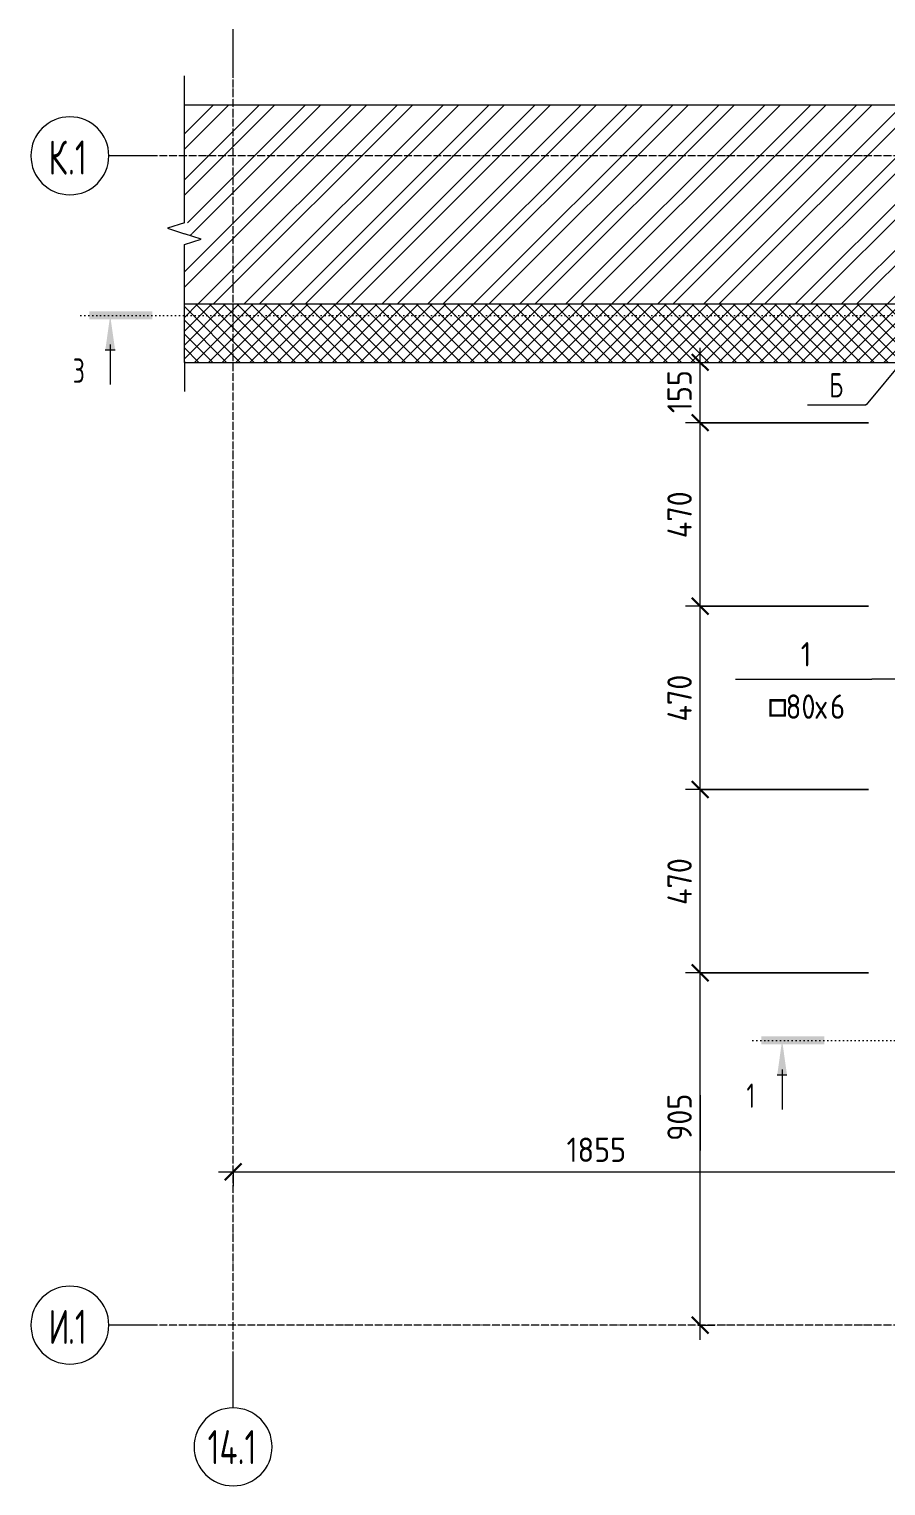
# Model space of a CAD drawing. Header units: millimetres. Extents: x 38797 to 82950, y -34477 to 2697.
# Drawn here: x 56825 to 59022, y -34477 to -30740 of the extents above; entities that cross this region are included whole.
import ezdxf

# ---------------------------------------------------------------- set-up
doc = ezdxf.new("R2010")
doc.units = ezdxf.units.MM
doc.linetypes.add('02 Штрихпунктирная _20 мм_', pattern=[25, 20, -2.5, 0, -2.5])
doc.linetypes.add('04 Пунктир 10мм', pattern=[10, 0, -10])
for name, color, linetype, lineweight in [('AA_Dim', 7, 'Continuous', 9), ('AA_Dim-25', 7, 'Continuous', 9), ('AA_Oformlenie', 7, 'Continuous', 9), ('AA_Razrez', 7, 'Continuous', 9), ('AA_Vinoska', 7, 'Continuous', 9), ('AF_Stena', 7, 'Continuous', 60), ('AF_Stena_Опалубка', 253, 'Continuous', 20), ('Gen_Fragment', 7, 'Continuous', 9), ('Оси', 7, 'Continuous', 9)]:
    doc.layers.add(name, color=color, linetype=linetype, lineweight=lineweight)
doc.styles.add('ISOCPEUR', font='isocpeur.TTF', dxfattribs={"width": 0.9, "height": 62.5})
doc.styles.add('ISOCPEUR_1', font='isocpeur.TTF', dxfattribs={"width": 0.7, "height": 62.5})
doc.styles.add('ISOCPEUR_2', font='isocpeur.TTF', dxfattribs={"width": 0.7, "height": 87.5})
doc.styles.add('ISOCPEUR_3', font='isocpeur.TTF', dxfattribs={"width": 0.85, "height": 62.5})
doc.styles.add('ISOCPEUR_4', font='isocpeur.TTF', dxfattribs={"width": 0.85, "height": 62.5})
doc.dimstyles.new('01_Точн_3_знака__непрозр_', dxfattribs={"dimscale": 304.8, "dimtxt": 62.672186, "dimasz": 0.139436, "dimexe": 0.123031, "dimexo": 0.082021, "dimgap": 0.020505, "dimtad": 1, "dimdec": 3, "dimrnd": 0.001, "dimdsep": 46, "dimtxsty": 'ISOCPEUR', "dimblk1": 'OBLIQUE', "dimblk2": 'OBLIQUE', "dimsah": 1, "dimcen": 0.09, "dimdle": 0.123031, "dimazin": 0, "dimtfac": 1, "dimtdec": 4, "dimtix": 1, "dimtmove": 0, "dimatfit": 3, "dimfxl": 1, "dimtvp": 1, "dimtfill": 1, "dimtolj": 1, "dimtzin": 0, "dimlwd": 18, "dimlwe": 18, "dimarcsym": 2})
doc.dimstyles.new('05_Округл_5мм__прозр_', dxfattribs={"dimscale": 304.8, "dimtxt": 62.672186, "dimasz": 0.139436, "dimexe": 0.123031, "dimexo": 0.082021, "dimgap": 0.008202, "dimtad": 1, "dimdec": 0, "dimrnd": 5, "dimdsep": 46, "dimtxsty": 'ISOCPEUR', "dimblk1": 'OBLIQUE', "dimblk2": 'OBLIQUE', "dimsah": 1, "dimcen": 0.09, "dimdle": 0.123031, "dimazin": 0, "dimtfac": 1, "dimtdec": 4, "dimtix": 1, "dimtmove": 0, "dimatfit": 3, "dimfxl": 1, "dimtvp": 1, "dimtolj": 1, "dimtzin": 0, "dimlwd": 18, "dimlwe": 18, "dimarcsym": 2})
doc.dimstyles.new('05_Округл_5мм__прозр__1', dxfattribs={"dimscale": 304.8, "dimtxt": 62.672186, "dimasz": 0.139436, "dimexe": 0.123031, "dimexo": 0.082021, "dimgap": 0.008202, "dimtad": 1, "dimdec": 0, "dimrnd": 5, "dimdsep": 46, "dimtxsty": 'ISOCPEUR', "dimblk1": 'OBLIQUE', "dimblk2": 'OBLIQUE', "dimsah": 1, "dimcen": 0.09, "dimdle": 0.123031, "dimazin": 0, "dimtfac": 1, "dimtdec": 4, "dimtix": 1, "dimtmove": 1, "dimatfit": 3, "dimfxl": 1, "dimtvp": 1, "dimtolj": 1, "dimtzin": 0, "dimlwd": 18, "dimlwe": 18, "dimarcsym": 2})

# ---------------------------------------------------------------- blocks, each defined once
blk = doc.blocks.new('011_ЛинияОбрыва _ЭлУзла_Линия_ - Тип 1-3863389-Покрытие_КМ')
at = {"layer": 'AA_Oformlenie'}
for p, q in [((0, 0), (302.5, 0)), ((358.2, 0), (660, 0))]:
    blk.add_line(p, q, dxfattribs=at)
blk = doc.blocks.new('Разрез - Номер узла_ спереди-394134-Покрытие_КМ')
at = {"layer": 'AA_Razrez'}
for points in [[(7.33, 0.4), (7.33, -0.39), (0.87, -0.39), (0.87, 0.4)], [(3.5, -3.53), (2.5, -3.53), (3, 0)]]:
    blk.add_hatch(color=256, dxfattribs=at).paths.add_polyline_path(points)
for p, q in [((2.5, -3.53), (3.5, -3.53)), ((3, -3), (3, -7.1))]:
    blk.add_line(p, q, dxfattribs=at)
blk = doc.blocks.new('Ось сетки - d_4мм-2765513-Покрытие_КМ')
at = {"layer": 'Оси'}
for start, end in [(360, 180), (360, 180), (180, 360), (180, 360)]:
    blk.add_arc((0, 0), 4, start, end, dxfattribs=at)
blk = doc.blocks.new('Вид узла - Номер узла 6мм-393529-Покрытие_КМ')
at = {"layer": 'Gen_Fragment'}
blk.add_line((-2.95, 0), (3.05, 0), dxfattribs=at)
blk = doc.blocks.new('043_М_Балки_Полка - Позиция_Наименование_дп14 _засечки_-3841355-Покрытие_КМ')
at = {"layer": 'AA_Vinoska'}
blk.add_line((-7, 0), (7, 0), dxfattribs=at)
blk = doc.blocks.new('DIMBLOCK26-Покрытие_КМ')
at = {"layer": 'AA_Dim-25', "lineweight": 18}
for p, q in [((59202.8, -33230), (59202.8, -33708.9)), ((59202.8, -33671.4), (59202.8, -33230)), ((57310.3, -33671.4), (59202.8, -33671.4)), ((57347.8, -33666.4), (57347.8, -33708.9)), ((57347.8, -33671.4), (57347.8, -33666.4))]:
    blk.add_line(p, q, dxfattribs=at)
at = {"layer": 'AA_Dim-25', "lineweight": 30}
for p, q in [((57347.8, -33671.4), (57326.6, -33692.7)), ((57347.8, -33671.4), (57369.1, -33650.2)), ((59202.8, -33671.4), (59181.6, -33692.7)), ((59202.8, -33671.4), (59224.1, -33650.2))]:
    blk.add_line(p, q, dxfattribs=at)
at = {"layer": 'AA_Dim-25', "color": 0, "lineweight": 18, "insert": (58203.2, -33583.8), "char_height": 62.5, "width": 173.117, "attachment_point": 1, "line_spacing_factor": 1.135194, "style": 'ISOCPEUR', "bg_fill": 3, "box_fill_scale": 1.25, "bg_fill_color": 256, "bg_fill_true_color": 13158600, "bg_fill_transparency": 0}
blk.add_mtext('1855', dxfattribs=at)
blk = doc.blocks.new('_Oblique')
at = {"color": 0, "linetype": 'ByBlock', "lineweight": -2}
blk.add_line((-0.5, -0.5), (0.5, 0.5), dxfattribs=at)
blk = doc.blocks.new('DIMBLOCK31-Покрытие_КМ')
at = {"layer": 'AA_Dim-25', "lineweight": 30}
for p, q in [((58545.6, -33161.5), (58524.3, -33140.2)), ((58545.6, -33161.5), (58566.8, -33182.7)), ((58545.6, -34065), (58524.3, -34043.7)), ((58545.6, -34065), (58566.8, -34086.2))]:
    blk.add_line(p, q, dxfattribs=at)
at = {"layer": 'AA_Dim-25', "lineweight": 18}
for p, q in [((58977.8, -33161.5), (58508.1, -33161.5)), ((58545.6, -34102.5), (58545.6, -33161.5)), ((58545.6, -33161.5), (58977.8, -33161.5)), ((58545.6, -33475.1), (58545.6, -33617.2)), ((58545.6, -33617.2), (58545.6, -33613.2)), ((58540.5, -34065), (58583.1, -34065)), ((58545.6, -34065), (58540.5, -34065))]:
    blk.add_line(p, q, dxfattribs=at)
at = {"layer": 'AA_Dim-25', "color": 0, "lineweight": 18, "insert": (58461.7, -33592.2), "char_height": 62.5, "width": 140.48, "attachment_point": 1, "rotation": 90, "line_spacing_factor": 1.135194, "style": 'ISOCPEUR'}
blk.add_mtext('905', dxfattribs=at)
blk = doc.blocks.new('DIMBLOCK32-Покрытие_КМ')
at = {"layer": 'AA_Dim-25', "lineweight": 18}
for p, q in [((58977.8, -32690.9), (58508.1, -32690.9)), ((58545.6, -33161.5), (58545.6, -32690.9)), ((58545.6, -32690.9), (58977.8, -32690.9)), ((58977.8, -33161.5), (58508.1, -33161.5)), ((58545.6, -33161.5), (58977.8, -33161.5))]:
    blk.add_line(p, q, dxfattribs=at)
at = {"layer": 'AA_Dim-25', "lineweight": 30}
for p, q in [((58545.6, -32690.9), (58524.3, -32669.7)), ((58545.6, -32690.9), (58566.8, -32712.2)), ((58545.6, -33161.5), (58524.3, -33140.2)), ((58545.6, -33161.5), (58566.8, -33182.7))]:
    blk.add_line(p, q, dxfattribs=at)
at = {"layer": 'AA_Dim-25', "color": 0, "lineweight": 18, "insert": (58461.7, -32987.1), "char_height": 62.5, "width": 146.156, "attachment_point": 1, "rotation": 90, "line_spacing_factor": 1.135194, "style": 'ISOCPEUR'}
blk.add_mtext('470', dxfattribs=at)
blk = doc.blocks.new('DIMBLOCK33-Покрытие_КМ')
at = {"layer": 'AA_Dim-25', "lineweight": 30}
for p, q in [((58545.6, -32220.3), (58524.3, -32199.1)), ((58545.6, -32220.3), (58566.8, -32241.6)), ((58545.6, -32690.9), (58524.3, -32669.7)), ((58545.6, -32690.9), (58566.8, -32712.2))]:
    blk.add_line(p, q, dxfattribs=at)
at = {"layer": 'AA_Dim-25', "lineweight": 18}
for p, q in [((58977.8, -32220.3), (58508.1, -32220.3)), ((58545.6, -32690.9), (58545.6, -32220.3)), ((58545.6, -32220.3), (58977.8, -32220.3)), ((58977.8, -32690.9), (58508.1, -32690.9)), ((58545.6, -32690.9), (58977.8, -32690.9))]:
    blk.add_line(p, q, dxfattribs=at)
at = {"layer": 'AA_Dim-25', "color": 0, "lineweight": 18, "insert": (58461.7, -32516.5), "char_height": 62.5, "width": 146.156, "attachment_point": 1, "rotation": 90, "line_spacing_factor": 1.135194, "style": 'ISOCPEUR'}
blk.add_mtext('470', dxfattribs=at)
blk = doc.blocks.new('DIMBLOCK34-Покрытие_КМ')
at = {"layer": 'AA_Dim-25', "lineweight": 30}
for p, q in [((58545.6, -31749.8), (58524.3, -31728.5)), ((58545.6, -31749.8), (58566.8, -31771)), ((58545.6, -32220.3), (58524.3, -32199.1)), ((58545.6, -32220.3), (58566.8, -32241.6))]:
    blk.add_line(p, q, dxfattribs=at)
at = {"layer": 'AA_Dim-25', "lineweight": 18}
for p, q in [((58977.8, -31749.8), (58508.1, -31749.8)), ((58545.6, -32220.3), (58545.6, -31749.8)), ((58545.6, -31749.8), (58977.8, -31749.8)), ((58977.8, -32220.3), (58508.1, -32220.3)), ((58545.6, -32220.3), (58977.8, -32220.3))]:
    blk.add_line(p, q, dxfattribs=at)
at = {"layer": 'AA_Dim-25', "color": 0, "lineweight": 18, "insert": (58461.7, -32046), "char_height": 62.5, "width": 146.156, "attachment_point": 1, "rotation": 90, "line_spacing_factor": 1.135194, "style": 'ISOCPEUR'}
blk.add_mtext('470', dxfattribs=at)
blk = doc.blocks.new('DIMBLOCK35-Покрытие_КМ')
at = {"layer": 'AA_Dim-25', "lineweight": 30}
for p, q in [((58545.6, -31595), (58524.3, -31573.7)), ((58545.6, -31595), (58566.8, -31616.2)), ((58545.6, -31749.8), (58524.3, -31728.5)), ((58545.6, -31749.8), (58566.8, -31771))]:
    blk.add_line(p, q, dxfattribs=at)
at = {"layer": 'AA_Dim-25', "lineweight": 18}
for p, q in [((58545.6, -31749.8), (58545.6, -31557.5)), ((58540.5, -31595), (58583.1, -31595)), ((58545.6, -31595), (58540.5, -31595)), ((58977.8, -31749.8), (58508.1, -31749.8)), ((58545.6, -31749.8), (58977.8, -31749.8))]:
    blk.add_line(p, q, dxfattribs=at)
at = {"layer": 'AA_Dim-25', "color": 0, "lineweight": 18, "insert": (58461.7, -31725), "char_height": 62.5, "width": 126.29, "attachment_point": 1, "rotation": 90, "line_spacing_factor": 1.135194, "style": 'ISOCPEUR'}
blk.add_mtext('155', dxfattribs=at)

msp = doc.modelspace()

# ---------------------------------------------------------------- hatches: boundary and pattern name
at = {"layer": 'AF_Stena', "lineweight": 9}
h = msp.add_hatch(dxfattribs=at)
h.set_pattern_fill('FP_2', color=256, style=0, pattern_type=2)
h.set_pattern_definition([(45, (18027.77, -65017.99), (-58.93311, 58.93311), []), (45, (18067.06, -65017.99), (-58.93311, 58.93311), [])])
h.paths.add_polyline_path([(57266.1313, -31445), (62847.83, -31445), (62847.83, -31293.1543), (62828.2036, -31293.1543), (62828.2036, -31265), (62847.83, -31265), (62804.5287, -31251.25), (62847.83, -31237.5), (62847.83, -30935), (57222.83, -30935), (57222.83, -31236.8457), (57242.4563, -31236.8457), (57242.4563, -31265), (57222.83, -31265), (57266.1313, -31278.75), (57222.83, -31292.5), (57222.83, -31445)])
h = msp.add_hatch(dxfattribs=at)
h.set_pattern_fill('FP_3', color=256, style=0, pattern_type=2)
h.set_pattern_definition([(45, (18027.768, -65017.993), (-17.67767, 17.67767), []), (135, (18027.768, -65017.993), (-17.67767, -17.67767), [])])
h.paths.add_polyline_path([(57222.83, -31595), (62847.83, -31595), (62847.83, -31445), (57222.83, -31445), (57222.83, -31553.1828)])

# ---------------------------------------------------------------- linework, layer by layer
at = {"layer": 'AA_Razrez', "linetype": '04 Пунктир 10мм'}
for p, q in [((56957.577, -31474.46), (63133.4342, -31474.46)), ((58680.9328, -33334.46), (62983.53, -33334.46))]:
    msp.add_line(p, q, dxfattribs=at)
at = {"layer": 'AA_Vinoska'}
for p, q in [((57222.83, -30935), (57222.83, -30860.1646)), ((57222.83, -31236.8457), (57179.5049, -31250.9228)), ((57179.5049, -31250.9228), (57222.83, -31265)), ((57266.1313, -31278.75), (57222.83, -31265)), ((57222.83, -31292.5), (57266.1313, -31278.75)), ((57222.83, -31595), (57222.83, -31670)), ((60903.5367, -32407.5), (58986.3853, -32407.5)), ((60202.83, -32407.5), (58986.3853, -32407.5)), ((59202.83, -32407.5), (58986.3853, -32407.5))]:
    msp.add_line(p, q, dxfattribs=at)
at = {"layer": 'AF_Stena_Опалубка', "lineweight": 9}
for p, q in [((58457.83, -30935), (57222.83, -30935)), ((62257.83, -30935), (58457.83, -30935)), ((57222.83, -31595), (58457.83, -31595)), ((58457.83, -31595), (62257.83, -31595))]:
    msp.add_line(p, q, dxfattribs=at)
at = {"layer": 'AF_Stena_Опалубка'}
msp.add_line((57222.83, -31445), (62847.83, -31445), dxfattribs=at)
at = {"layer": 'Gen_Fragment'}
for p, q in [((59068.2417, -31587.2081), (58971.4348, -31703.6233)), ((58971.4348, -31703.6233), (58969.5474, -31703.6233))]:
    msp.add_line(p, q, dxfattribs=at)
at = {"layer": 'Оси'}
for p, q in [((57347.83, -30865.0548), (57347.83, -30740.0548)), ((57154.1307, -31065), (57029.1307, -31065)), ((57154.1307, -34065), (57029.1307, -34065)), ((57347.83, -34277.3872), (57347.83, -34152.3872))]:
    msp.add_line(p, q, dxfattribs=at)
at = {"layer": 'Оси', "linetype": '02 Штрихпунктирная _20 мм_'}
for p, q in [((57347.83, -34152.3872), (57347.83, -30865.0548)), ((62901.5463, -31065), (57154.1307, -31065)), ((62901.5463, -34065), (57154.1307, -34065))]:
    msp.add_line(p, q, dxfattribs=at)

# ---------------------------------------------------------------- block references
at = {"layer": 'AA_Oformlenie', "rotation": 90}
msp.add_blockref('011_ЛинияОбрыва _ЭлУзла_Линия_ - Тип 1-3863389-Покрытие_КМ', (57222.83, -31595), dxfattribs=at)
at = {"layer": 'AA_Razrez', "xscale": 24.99999999999999, "yscale": 24.99999999999999, "zscale": 24.99999999999999}
for p in [(56957.577, -31474.46), (58680.9328, -33334.46)]:
    msp.add_blockref('Разрез - Номер узла_ спереди-394134-Покрытие_КМ', p, dxfattribs=at)
at = {"layer": 'AA_Vinoska', "xscale": 24.99999999999999, "yscale": 24.99999999999999, "zscale": 24.99999999999999}
msp.add_blockref('043_М_Балки_Полка - Позиция_Наименование_дп14 _засечки_-3841355-Покрытие_КМ', (58811.3853, -32407.5), dxfattribs=at)
at = {"layer": 'Gen_Fragment', "xscale": 24.99999999999999, "yscale": 24.99999999999999, "zscale": 24.99999999999999}
msp.add_blockref('Вид узла - Номер узла 6мм-393529-Покрытие_КМ', (58894.5474, -31703.6233), dxfattribs=at)
at = {"layer": 'Оси', "xscale": 24.99999999999999, "yscale": 24.99999999999999, "zscale": 24.99999999999999, "rotation": 89.9999999999998}
for p in [(56929.1307, -31065), (56929.1307, -34065)]:
    msp.add_blockref('Ось сетки - d_4мм-2765513-Покрытие_КМ', p, dxfattribs=at)
at = {"layer": 'Оси', "xscale": 24.99999999999999, "yscale": 24.99999999999999, "zscale": 24.99999999999999}
msp.add_blockref('Ось сетки - d_4мм-2765513-Покрытие_КМ', (57347.83, -34377.3872), dxfattribs=at)

# ---------------------------------------------------------------- texts
at = {"layer": 'AA_Razrez', "char_height": 62.5, "attachment_point": 1, "style": 'ISOCPEUR_1'}
for s, insert, width in [('\\fISOCPEUR|b0|i0|c204|p34|;\\W.7;3', (56936.7664, -31585.052), 37.879734), ('\\fISOCPEUR|b0|i0|c204|p34|;\\W.7;1', (58664.6722, -33445.052), 26.656109)]:
    msp.add_mtext(s, dxfattribs=dict(at, insert=insert, width=width))
at = {"layer": 'AA_Vinoska', "char_height": 62.5, "attachment_point": 1}
for s, insert, width, style in [('\\fISOCPEUR|b0|i0|c204|p34|;\\W.85;1', (58803.7879, -32312.6621), 32.368133, 'ISOCPEUR_3'), ('\\fISOCPEUR|b0|i0|c130|p34|;\\W.85;□', (58717.4067, -32446.9362), 57.921922, 'ISOCPEUR_4'), ('80', (58765.197, -32446.9362), 91.993641, 'ISOCPEUR_3'), ('\\fISOCPEUR|b0|i0|c204|p34|;\\W.85;х', (58841.0994, -32446.9362), 45.99682, 'ISOCPEUR_3'), ('\\fISOCPEUR|b0|i0|c204|p34|;\\W.85;6', (58879.0505, -32446.9362), 45.99682, 'ISOCPEUR_3')]:
    msp.add_mtext(s, dxfattribs=dict(at, insert=insert, width=width, style=style))
at = {"layer": 'Gen_Fragment', "insert": (58876.8038, -31622.3498), "char_height": 62.5, "width": 42.088594, "attachment_point": 1, "style": 'ISOCPEUR_1'}
msp.add_mtext('\\fISOCPEUR|b0|i0|c204|p34|;\\W.7;Б', dxfattribs=at)
at = {"layer": 'Оси', "char_height": 87.5, "attachment_point": 1, "style": 'ISOCPEUR_2'}
for s, insert, width in [('\\fISOCPEUR|b0|i0|c204|p34|;\\W.7;К', (56874.324, -31025.7118), 60.326984), ('.1', (56924.0987, -31025.7118), 60.326984), ('\\fISOCPEUR|b0|i0|c204|p34|;\\W.7;И', (56874.324, -34025.7118), 60.326984), ('.1', (56924.0987, -34025.7118), 60.326984), ('14.1', (57282.4348, -34334.2721), 158.533703)]:
    msp.add_mtext(s, dxfattribs=dict(at, insert=insert, width=width))

# ---------------------------------------------------------------- dimensions: what is measured, and where the dimension line sits
at = {"layer": 'AA_Dim', "lineweight": 18}
for base, p1, p2, override, picture, middle in [((58545.592, -31595), (59002.83, -31749.783), (58515.5399, -31595), {"dimpost": '<>', "dimfxl": 511.282104}, 'DIMBLOCK35-Покрытие_КМ', (58511.842, -31672.3915)), ((58545.592, -31749.783), (59002.83, -32220.3425), (59002.83, -31749.783), {"dimpost": '<>', "dimfxl": 470.559455}, 'DIMBLOCK34-Покрытие_КМ', (58511.842, -31985.0627)), ((58545.592, -32220.3425), (59002.83, -32690.9019), (59002.83, -32220.3425), {"dimpost": '<>', "dimfxl": 470.559455}, 'DIMBLOCK33-Покрытие_КМ', (58511.842, -32455.6222)), ((58545.592, -32690.9019), (59002.83, -33161.4625), (59002.83, -32690.9019), {"dimpost": '<>', "dimfxl": 470.560521}, 'DIMBLOCK32-Покрытие_КМ', (58511.842, -32926.1822))]:
    dim = msp.add_linear_dim(base=base, p1=p1, p2=p2, angle=90, dimstyle='05_Округл_5мм__прозр_', override=override, dxfattribs=at)
    dim.commit()
    dim.dimension.update_dxf_attribs({"geometry": picture, "text_midpoint": middle})

# ---------------------------------------------------------------- next in the draw order: dimensions: what is measured, and where the dimension line sits
dim = msp.add_linear_dim(base=(59202.83, -33671.4237), p1=(57347.83, -33641.3717), p2=(59202.83, -33205), dimstyle='01_Точн_3_знака__непрозр_', override={"dimpost": '<>', "dimfxl": 1905.635125}, dxfattribs=at)
dim.commit()
dim.dimension.update_dxf_attribs({"geometry": 'DIMBLOCK26-Покрытие_КМ', "text_midpoint": (58275.33, -33633.9237)})

# ---------------------------------------------------------------- next in the draw order: dimensions: what is measured, and where the dimension line sits
dim = msp.add_linear_dim(base=(58545.592, -33161.4625), p1=(58515.5399, -34065), p2=(59002.83, -33161.4625), angle=90, dimstyle='05_Округл_5мм__прозр__1', override={"dimpost": '<>', "dimfxl": 1026.563057}, dxfattribs=at)
dim.commit()
dim.dimension.update_dxf_attribs({"geometry": 'DIMBLOCK31-Покрытие_КМ', "text_midpoint": (58503.3387, -33521.9408), "dimtype": 160, "text_rotation": 90})

doc.saveas('drawing.dxf')
